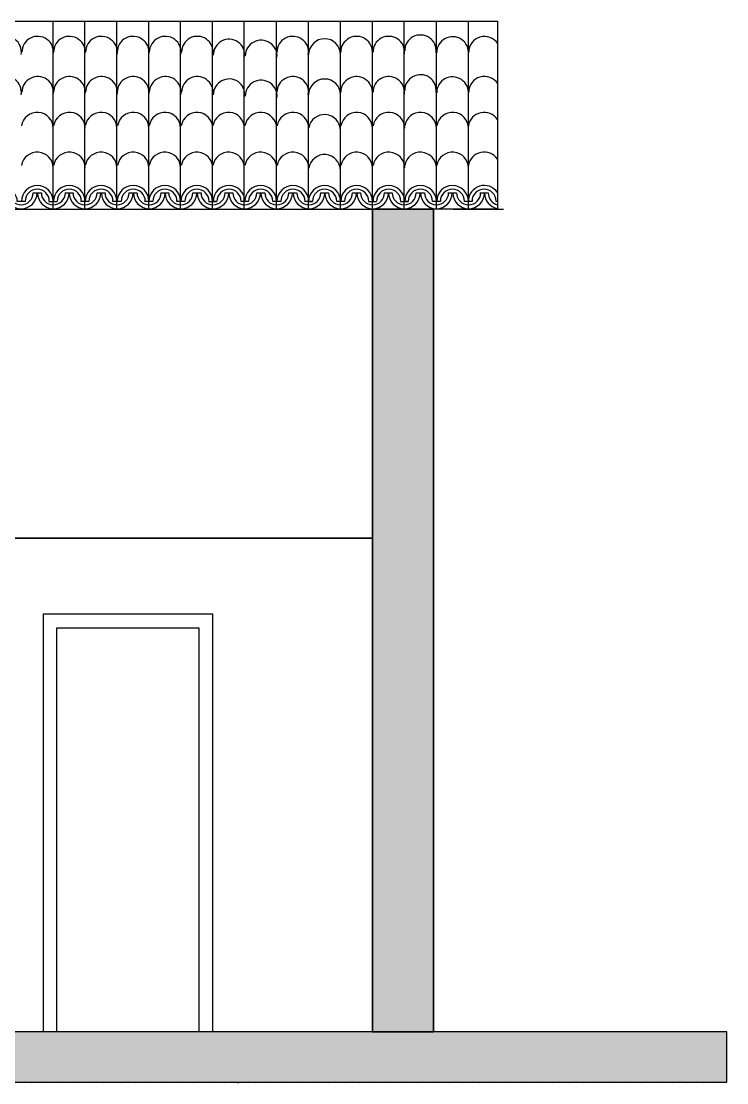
# Model space of a CAD drawing. Header units: millimetres. Extents: x -78607 to -64103, y -7158 to -1751.
# Drawn here: x -67642 to -64103, y -7158 to -1835 of the extents above; entities that cross this region are included whole.
import ezdxf

# ---------------------------------------------------------------- set-up
doc = ezdxf.new("R2010")
doc.units = ezdxf.units.MM
for name, color, linetype, lineweight in [('A-ALV-___-___-EXI', 250, 'Continuous', 35), ('A-BAS-___-___-EXI', 250, 'Continuous', 25), ('A-COB-___-___-EXI', 250, 'Continuous', 25), ('A-POR-___-___-EXI', 250, 'Continuous', 25)]:
    doc.layers.add(name, color=color, linetype=linetype, lineweight=lineweight)

msp = doc.modelspace()

# ---------------------------------------------------------------- hatches: boundary and pattern name
at = {"layer": 'A-ALV-___-___-EXI'}
h = msp.add_hatch(color=11, dxfattribs=at)
h.paths.add_polyline_path([(-76927.9, -6902.5), (-76771.4, -6902.5), (-76771.4, -2776.6), (-76927.9, -2776.6)])
h.paths.add_polyline_path([(-65574.4, -6902.5), (-65574.4, -2776.6), (-65880.7, -2776.6), (-65880.7, -6902.5)])
h.paths.add_polyline_path([(-73007.3, -4639.2), (-73007.3, -2776.6), (-73316.9, -2776.6), (-73316.9, -4639.2)])
h.paths.add_polyline_path([(-70684.5, -4639.2), (-70684.5, -2776.6), (-70975.1, -2776.6), (-70975.1, -4639.2)])
at = {"layer": 'A-BAS-___-___-EXI', "true_color": 0xcb9898}
msp.add_hatch(color=253, dxfattribs=at).paths.add_polyline_path([(-65880.7, -7154.9), (-64102.5, -7154.9), (-64102.5, -6902.5), (-78606.7, -6902.5), (-78606.7, -7154.9), (-76771.4, -7154.9)])

# ---------------------------------------------------------------- linework, layer by layer
at = {"layer": 'A-ALV-___-___-EXI'}
msp.add_line((-70683.7, -4427.3), (-65880.7, -4427.3), dxfattribs=at)
msp.add_lwpolyline([(-65574.4, -2776.6), (-65880.7, -2776.6), (-65880.7, -6902.5), (-65574.4, -6902.5)], close=True, dxfattribs=at)
at = {"layer": 'A-BAS-___-___-EXI'}
for p, q in [((-65880.7, -6902.5), (-76771.4, -6902.5)), ((-67593.6, -7158.4), (-67590.1, -7154.9)), ((-67518.5, -7158.4), (-67521.9, -7154.9)), ((-67454.5, -7158.4), (-67451.1, -7154.9)), ((-67368.4, -7158.4), (-67365, -7154.9)), ((-67293.6, -7158.4), (-67297.1, -7154.9)), ((-67229.3, -7158.4), (-67225.9, -7154.9)), ((-67143.2, -7158.4), (-67139.8, -7154.9)), ((-67068.5, -7158.4), (-67071.9, -7154.9)), ((-67004.2, -7158.4), (-67000.7, -7154.9)), ((-66919.7, -7158.4), (-66916.3, -7154.9)), ((-66844.7, -7158.4), (-66848.1, -7154.9)), ((-66780.7, -7158.4), (-66777.2, -7154.9)), ((-66694.6, -7158.4), (-66691.1, -7154.9)), ((-66619.8, -7158.4), (-66623.2, -7154.9)), ((-66554.8, -7158.4), (-66551.3, -7154.9)), ((-66469.4, -7158.4), (-66466, -7154.9)), ((-66393, -7158.4), (-66396.4, -7154.9)), ((-66328.7, -7158.4), (-66325.2, -7154.9)), ((-66243.3, -7158.4), (-66239.7, -7154.9)), ((-66167.8, -7158.4), (-66171.2, -7154.9)), ((-66103.5, -7158.4), (-66100.1, -7154.9)), ((-66019.1, -7158.4), (-66015.6, -7154.9)), ((-65944, -7158.4), (-65947.4, -7154.9)), ((-65880, -7158.4), (-65876.5, -7154.9)), ((-65793.9, -7158.4), (-65790.5, -7154.9)), ((-65719.1, -7158.4), (-65722.6, -7154.9)), ((-65654.8, -7158.4), (-65651.4, -7154.9)), ((-65568.7, -7158.4), (-65565.3, -7154.9)), ((-65494, -7158.4), (-65497.4, -7154.9)), ((-65429.7, -7158.4), (-65426.2, -7154.9)), ((-65345.2, -7158.4), (-65341.8, -7154.9)), ((-65270.2, -7158.4), (-65273.6, -7154.9)), ((-65206.1, -7158.4), (-65202.7, -7154.9)), ((-65120.1, -7158.4), (-65116.6, -7154.9)), ((-65045.3, -7158.4), (-65048.7, -7154.9)), ((-64981, -7158.4), (-64977.5, -7154.9)), ((-64894.9, -7158.4), (-64891.4, -7154.9)), ((-64820.1, -7158.4), (-64823.6, -7154.9)), ((-64755.8, -7158.4), (-64752.4, -7154.9)), ((-64671.4, -7158.4), (-64667.9, -7154.9)), ((-64595, -7158.4), (-64598.4, -7154.9)), ((-64531.3, -7158.4), (-64527.9, -7154.9)), ((-64446.2, -7158.4), (-64442.8, -7154.9)), ((-64371.4, -7158.4), (-64374.9, -7154.9)), ((-64307.1, -7158.4), (-64303.7, -7154.9)), ((-64221, -7158.4), (-64217.6, -7154.9)), ((-64146.3, -7158.4), (-64149.7, -7154.9))]:
    msp.add_line(p, q, dxfattribs=at)
msp.add_lwpolyline([(-76927.9, -6902.5), (-78606.7, -6902.5), (-78606.7, -7154.9), (-64102.5, -7154.9), (-64102.5, -6902.5), (-65574.4, -6902.5)], dxfattribs=at)
at = {"layer": 'A-COB-___-___-EXI'}
for p, q in [((-67481.7, -2776.6), (-67481.7, -1834.6)), ((-67322.7, -2776.6), (-67322.7, -1834.6)), ((-67162.1, -2776.6), (-67162.1, -1834.6)), ((-67001.5, -2776.6), (-67001.5, -1834.6)), ((-66842.6, -2776.6), (-66842.6, -1834.6)), ((-66682, -2776.6), (-66682, -1834.6)), ((-66523.1, -2776.6), (-66523.1, -1834.6)), ((-66360.8, -2776.6), (-66360.8, -1834.6)), ((-66200.2, -2776.6), (-66200.2, -1834.6)), ((-66041.3, -2776.6), (-66041.3, -1834.6)), ((-65721.7, -2776.6), (-65721.7, -1834.6)), ((-65559.5, -2776.6), (-65559.5, -1834.6)), ((-65398.9, -2776.6), (-65398.9, -1834.6)), ((-65740, -2738.5), (-65721.7, -2738.5)), ((-65475.1, -2776.6), (-65223.4, -2776.6))]:
    msp.add_line(p, q, dxfattribs=at)
for points in [[(-77256.5, -1834.6), (-65253.2, -1834.6), (-65253.2, -2776.6), (-65574.4, -2776.6)], [(-70684.5, -2776.6), (-65880.7, -2776.6), (-65880.7, -1834.6)], [(-67541.3, -2697.2), (-67562.8, -2697.2), (-67582.7, -2697.2)], [(-67382.3, -2697.2), (-67402.2, -2697.2), (-67423.7, -2697.2)], [(-67221.7, -2697.2), (-67243.3, -2697.2), (-67261.5, -2697.2)], [(-67062.8, -2697.2), (-67081, -2697.2), (-67102.5, -2697.2)], [(-66902.2, -2697.2), (-66922.1, -2697.2), (-66941.9, -2697.2)], [(-66740, -2697.2), (-66761.5, -2697.2), (-66781.3, -2697.2)], [(-66581, -2697.2), (-66600.9, -2697.2), (-66622.4, -2697.2)], [(-66420.4, -2697.2), (-66441.9, -2697.2), (-66460.2, -2697.2)], [(-66261.5, -2697.2), (-66281.3, -2697.2), (-66301.3, -2697.2)], [(-66100.9, -2697.2), (-66122.4, -2697.2), (-66140.6, -2697.2)], [(-65940.3, -2697.2), (-65960.2, -2697.2), (-65980, -2697.2)], [(-65781.3, -2697.2), (-65799.6, -2697.2), (-65821.1, -2697.2)], [(-65619.1, -2697.2), (-65640.6, -2697.2), (-65660.5, -2697.2)], [(-65460.2, -2697.2), (-65480, -2697.2), (-65501.5, -2697.2)], [(-65299.6, -2697.2), (-65321.1, -2697.2), (-65339.3, -2697.2)], [(-67503.2, -2738.5), (-67481.7, -2738.5), (-67463.5, -2738.5)], [(-65900.6, -2738.5), (-65880.7, -2738.5), (-65860.8, -2738.5)]]:
    msp.add_lwpolyline(points, dxfattribs=at)
msp.add_lwpolyline([(-66662.1, -2738.5), (-66682, -2738.5)], close=True, dxfattribs=at)
for points, knots in [([(-67642.3, -2001.8), (-67637.3, -1972), (-67650.6, -1942.2), (-67673.7, -1925.6), (-67673.7, -1925.6), (-67698.6, -1907.4), (-67730, -1905.8), (-67756.5, -1919), (-67756.5, -1919), (-67783, -1932.3), (-67799.6, -1960.4), (-67799.6, -1990.2)], [0, 0, 0, 0, 0.083333, 0.083333, 0.083333, 0.083334, 0.166667, 0.166667, 0.166667, 0.166668, 1, 1, 1, 1]), ([(-67481.7, -2001.8), (-67476.7, -1972), (-67488.3, -1942.2), (-67513.1, -1925.6), (-67513.1, -1925.6), (-67538, -1907.4), (-67569.4, -1905.8), (-67595.9, -1919), (-67595.9, -1919), (-67622.4, -1932.3), (-67639, -1960.4), (-67639, -1990.2)], [0, 0, 0, 0, 0.083333, 0.083333, 0.083333, 0.083334, 0.166667, 0.166667, 0.166667, 0.166668, 1, 1, 1, 1]), ([(-67322.7, -2001.8), (-67317.8, -1972), (-67329.4, -1942.2), (-67354.2, -1925.6), (-67354.2, -1925.6), (-67379, -1907.4), (-67410.5, -1905.8), (-67437, -1919), (-67437, -1919), (-67463.5, -1932.3), (-67480, -1960.4), (-67480, -1990.2)], [0, 0, 0, 0, 0.083333, 0.083333, 0.083333, 0.083334, 0.166667, 0.166667, 0.166667, 0.166668, 1, 1, 1, 1]), ([(-67160.5, -2001.8), (-67157.2, -1972), (-67168.8, -1942.2), (-67193.6, -1925.6), (-67193.6, -1925.6), (-67216.8, -1907.4), (-67249.9, -1905.8), (-67276.4, -1919), (-67276.4, -1919), (-67302.9, -1932.3), (-67319.4, -1960.4), (-67319.4, -1990.2)], [0, 0, 0, 0, 0.083333, 0.083333, 0.083333, 0.083334, 0.166667, 0.166667, 0.166667, 0.166668, 1, 1, 1, 1]), ([(-67001.5, -2001.8), (-66998.2, -1972), (-67009.8, -1942.2), (-67034.7, -1925.6), (-67034.7, -1925.6), (-67057.8, -1907.4), (-67091, -1905.8), (-67117.4, -1919), (-67117.4, -1919), (-67143.9, -1932.3), (-67160.5, -1960.4), (-67160.5, -1990.2)], [0, 0, 0, 0, 0.083333, 0.083333, 0.083333, 0.083334, 0.166667, 0.166667, 0.166667, 0.166668, 1, 1, 1, 1]), ([(-66841, -2001.8), (-66836, -1972), (-66849.2, -1942.2), (-66872.4, -1925.6), (-66872.4, -1925.6), (-66897.2, -1907.4), (-66928.7, -1905.8), (-66955.2, -1919), (-66955.2, -1919), (-66981.7, -1932.3), (-66999.9, -1960.4), (-66999.9, -1990.2)], [0, 0, 0, 0, 0.083333, 0.083333, 0.083333, 0.083334, 0.166667, 0.166667, 0.166667, 0.166668, 1, 1, 1, 1]), ([(-66680.4, -1998.5), (-66677, -1968.7), (-66690.3, -1940.5), (-66713.5, -1924), (-66713.5, -1924), (-66738.3, -1907.4), (-66769.8, -1905.8), (-66796.2, -1919), (-66796.2, -1919), (-66821.1, -1933.9), (-66837.6, -1960.4), (-66837.6, -1990.2)], [0, 0, 0, 0, 0.083333, 0.083333, 0.083333, 0.083334, 0.166667, 0.166667, 0.166667, 0.166668, 1, 1, 1, 1]), ([(-66201.9, -2001.8), (-66196.9, -1972), (-66208.5, -1942.2), (-66233.3, -1925.6), (-66233.3, -1925.6), (-66256.5, -1907.4), (-66289.6, -1905.8), (-66316.1, -1919), (-66316.1, -1919), (-66342.6, -1932.3), (-66359.2, -1960.4), (-66359.2, -1990.2)], [0, 0, 0, 0, 0.083333, 0.083333, 0.083333, 0.083334, 0.166667, 0.166667, 0.166667, 0.166668, 1, 1, 1, 1]), ([(-65880.7, -1998.5), (-65877.4, -1968.7), (-65890.6, -1940.5), (-65915.5, -1924), (-65915.5, -1924), (-65938.6, -1907.4), (-65970.1, -1905.8), (-65996.6, -1919), (-65996.6, -1919), (-66023.1, -1933.9), (-66039.6, -1960.4), (-66039.6, -1990.2)], [0, 0, 0, 0, 0.083333, 0.083333, 0.083333, 0.083334, 0.166667, 0.166667, 0.166667, 0.166668, 1, 1, 1, 1]), ([(-65720.1, -1998.5), (-65716.8, -1968.7), (-65730, -1940.5), (-65753.2, -1924), (-65753.2, -1924), (-65778, -1907.4), (-65809.5, -1905.8), (-65836, -1919), (-65836, -1919), (-65862.5, -1933.9), (-65877.4, -1960.4), (-65877.4, -1990.2)], [0, 0, 0, 0, 0.083333, 0.083333, 0.083333, 0.083334, 0.166667, 0.166667, 0.166667, 0.166668, 1, 1, 1, 1]), ([(-65561.1, -1991.9), (-65557.8, -1962.1), (-65571.1, -1933.9), (-65594.3, -1917.4), (-65594.3, -1917.4), (-65619.1, -1900.8), (-65650.6, -1899.1), (-65677, -1912.4), (-65677, -1912.4), (-65703.5, -1927.3), (-65718.4, -1953.8), (-65718.4, -1983.6)], [0, 0, 0, 0, 0.083333, 0.083333, 0.083333, 0.083334, 0.166667, 0.166667, 0.166667, 0.166668, 1, 1, 1, 1]), ([(-65398.9, -2000.1), (-65395.6, -1972), (-65408.8, -1942.2), (-65433.7, -1925.6), (-65433.7, -1925.6), (-65458.5, -1909.1), (-65490, -1907.4), (-65516.4, -1922.3), (-65516.4, -1922.3), (-65541.3, -1935.6), (-65557.8, -1962.1), (-65557.8, -1991.9)], [0, 0, 0, 0, 0.083333, 0.083333, 0.083333, 0.083334, 0.166667, 0.166667, 0.166667, 0.166668, 1, 1, 1, 1]), ([(-65251.5, -1945.5), (-65271.4, -1917.4), (-65306.2, -1904.1), (-65341, -1914), (-65341, -1914), (-65374.1, -1924), (-65397.2, -1955.4), (-65397.2, -1990.2)], [0, 0, 0, 0, 0.125, 0.125, 0.125, 0.125001, 1, 1, 1, 1]), ([(-66521.4, -2013.4), (-66518.1, -1983.6), (-66531.3, -1955.4), (-66554.5, -1938.9), (-66554.5, -1938.9), (-66579.4, -1922.3), (-66610.8, -1920.7), (-66637.3, -1933.9), (-66637.3, -1933.9), (-66662.1, -1948.8), (-66678.7, -1975.3), (-66678.7, -2005.1)], [0, 0, 0, 0, 0.083333, 0.083333, 0.083333, 0.083334, 0.166667, 0.166667, 0.166667, 0.166668, 1, 1, 1, 1]), ([(-66359.2, -2016.7), (-66355.9, -1988.5), (-66369.1, -1958.7), (-66393.9, -1943.8), (-66393.9, -1943.8), (-66418.8, -1927.3), (-66450.2, -1924), (-66475.1, -1938.9), (-66475.1, -1938.9), (-66501.5, -1952.1), (-66518.1, -1978.6), (-66518.1, -2008.4)], [0, 0, 0, 0, 0.083333, 0.083333, 0.083333, 0.083334, 0.166667, 0.166667, 0.166667, 0.166668, 1, 1, 1, 1]), ([(-66041.3, -2001.8), (-66041.3, -1958.7), (-66076.1, -1922.3), (-66120.8, -1922.3), (-66120.8, -1922.3), (-66163.8, -1922.3), (-66200.2, -1958.7), (-66200.2, -2001.8)], [0, 0, 0, 0, 0.125, 0.125, 0.125, 0.125001, 1, 1, 1, 1]), ([(-67642.3, -2203.8), (-67637.3, -2174), (-67650.6, -2144.2), (-67673.7, -2126), (-67673.7, -2126), (-67698.6, -2109.4), (-67730, -2106.1), (-67756.5, -2121), (-67756.5, -2121), (-67783, -2134.2), (-67799.6, -2160.7), (-67799.6, -2190.5)], [0, 0, 0, 0, 0.083333, 0.083333, 0.083333, 0.083334, 0.166667, 0.166667, 0.166667, 0.166668, 1, 1, 1, 1]), ([(-67481.7, -2203.8), (-67476.7, -2174), (-67488.3, -2144.2), (-67513.1, -2126), (-67513.1, -2126), (-67538, -2109.4), (-67569.4, -2106.1), (-67595.9, -2121), (-67595.9, -2121), (-67622.4, -2134.2), (-67639, -2160.7), (-67639, -2190.5)], [0, 0, 0, 0, 0.083333, 0.083333, 0.083333, 0.083334, 0.166667, 0.166667, 0.166667, 0.166668, 1, 1, 1, 1]), ([(-67322.7, -2203.8), (-67317.8, -2174), (-67329.4, -2144.2), (-67354.2, -2126), (-67354.2, -2126), (-67379, -2109.4), (-67410.5, -2106.1), (-67437, -2121), (-67437, -2121), (-67463.5, -2134.2), (-67480, -2160.7), (-67480, -2190.5)], [0, 0, 0, 0, 0.083333, 0.083333, 0.083333, 0.083334, 0.166667, 0.166667, 0.166667, 0.166668, 1, 1, 1, 1]), ([(-67160.5, -2203.8), (-67157.2, -2174), (-67168.8, -2144.2), (-67193.6, -2126), (-67193.6, -2126), (-67216.8, -2109.4), (-67249.9, -2106.1), (-67276.4, -2121), (-67276.4, -2121), (-67302.9, -2134.2), (-67319.4, -2160.7), (-67319.4, -2190.5)], [0, 0, 0, 0, 0.083333, 0.083333, 0.083333, 0.083334, 0.166667, 0.166667, 0.166667, 0.166668, 1, 1, 1, 1]), ([(-67001.5, -2203.8), (-66998.2, -2174), (-67009.8, -2144.2), (-67034.7, -2126), (-67034.7, -2126), (-67057.8, -2109.4), (-67091, -2106.1), (-67117.4, -2121), (-67117.4, -2121), (-67143.9, -2134.2), (-67160.5, -2160.7), (-67160.5, -2190.5)], [0, 0, 0, 0, 0.083333, 0.083333, 0.083333, 0.083334, 0.166667, 0.166667, 0.166667, 0.166668, 1, 1, 1, 1]), ([(-66841, -2203.8), (-66836, -2174), (-66849.2, -2144.2), (-66872.4, -2126), (-66872.4, -2126), (-66897.2, -2109.4), (-66928.7, -2106.1), (-66955.2, -2121), (-66955.2, -2121), (-66981.7, -2134.2), (-66999.9, -2160.7), (-66999.9, -2190.5)], [0, 0, 0, 0, 0.083333, 0.083333, 0.083333, 0.083334, 0.166667, 0.166667, 0.166667, 0.166668, 1, 1, 1, 1]), ([(-66680.4, -2200.5), (-66677, -2170.7), (-66690.3, -2142.5), (-66713.5, -2126), (-66713.5, -2126), (-66738.3, -2109.4), (-66769.8, -2107.7), (-66796.2, -2121), (-66796.2, -2121), (-66821.1, -2134.2), (-66837.6, -2162.4), (-66837.6, -2190.5)], [0, 0, 0, 0, 0.083333, 0.083333, 0.083333, 0.083334, 0.166667, 0.166667, 0.166667, 0.166668, 1, 1, 1, 1]), ([(-66521.4, -2212.1), (-66518.1, -2183.9), (-66531.3, -2154.1), (-66554.5, -2137.6), (-66554.5, -2137.6), (-66579.4, -2121), (-66610.8, -2119.3), (-66637.3, -2134.2), (-66637.3, -2134.2), (-66662.1, -2147.5), (-66678.7, -2174), (-66678.7, -2203.8)], [0, 0, 0, 0, 0.083333, 0.083333, 0.083333, 0.083334, 0.166667, 0.166667, 0.166667, 0.166668, 1, 1, 1, 1]), ([(-66359.2, -2218.7), (-66355.9, -2188.9), (-66369.1, -2160.7), (-66393.9, -2144.2), (-66393.9, -2144.2), (-66418.8, -2127.6), (-66450.2, -2126), (-66475.1, -2139.2), (-66475.1, -2139.2), (-66501.5, -2154.1), (-66518.1, -2180.6), (-66518.1, -2210.4)], [0, 0, 0, 0, 0.083333, 0.083333, 0.083333, 0.083334, 0.166667, 0.166667, 0.166667, 0.166668, 1, 1, 1, 1]), ([(-66201.9, -2203.8), (-66196.9, -2174), (-66208.5, -2144.2), (-66233.3, -2126), (-66233.3, -2126), (-66256.5, -2109.4), (-66289.6, -2106.1), (-66316.1, -2121), (-66316.1, -2121), (-66342.6, -2134.2), (-66359.2, -2160.7), (-66359.2, -2190.5)], [0, 0, 0, 0, 0.083333, 0.083333, 0.083333, 0.083334, 0.166667, 0.166667, 0.166667, 0.166668, 1, 1, 1, 1]), ([(-66041.3, -2203.8), (-66041.3, -2159.1), (-66076.1, -2124.3), (-66120.8, -2124.3), (-66120.8, -2124.3), (-66163.8, -2124.3), (-66200.2, -2159.1), (-66200.2, -2203.8)], [0, 0, 0, 0, 0.125, 0.125, 0.125, 0.125001, 1, 1, 1, 1]), ([(-65880.7, -2200.5), (-65877.4, -2170.7), (-65890.6, -2142.5), (-65915.5, -2126), (-65915.5, -2126), (-65938.6, -2109.4), (-65970.1, -2107.7), (-65996.6, -2121), (-65996.6, -2121), (-66023.1, -2134.2), (-66039.6, -2162.4), (-66039.6, -2190.5)], [0, 0, 0, 0, 0.083333, 0.083333, 0.083333, 0.083334, 0.166667, 0.166667, 0.166667, 0.166668, 1, 1, 1, 1]), ([(-65720.1, -2200.5), (-65716.8, -2170.7), (-65730, -2142.5), (-65753.2, -2126), (-65753.2, -2126), (-65778, -2109.4), (-65809.5, -2107.7), (-65836, -2121), (-65836, -2121), (-65862.5, -2134.2), (-65877.4, -2162.4), (-65877.4, -2190.5)], [0, 0, 0, 0, 0.083333, 0.083333, 0.083333, 0.083334, 0.166667, 0.166667, 0.166667, 0.166668, 1, 1, 1, 1]), ([(-65561.1, -2190.5), (-65557.8, -2162.4), (-65571.1, -2132.6), (-65594.3, -2116), (-65594.3, -2116), (-65619.1, -2099.5), (-65650.6, -2097.8), (-65677, -2112.7), (-65677, -2112.7), (-65703.5, -2126), (-65718.4, -2152.5), (-65718.4, -2182.3)], [0, 0, 0, 0, 0.083333, 0.083333, 0.083333, 0.083334, 0.166667, 0.166667, 0.166667, 0.166668, 1, 1, 1, 1]), ([(-65398.9, -2202.1), (-65395.6, -2172.3), (-65408.8, -2144.2), (-65433.7, -2127.6), (-65433.7, -2127.6), (-65458.5, -2111.1), (-65490, -2109.4), (-65516.4, -2122.7), (-65516.4, -2122.7), (-65541.3, -2135.9), (-65557.8, -2164), (-65557.8, -2193.8)], [0, 0, 0, 0, 0.083333, 0.083333, 0.083333, 0.083334, 0.166667, 0.166667, 0.166667, 0.166668, 1, 1, 1, 1]), ([(-65251.5, -2147.5), (-65271.4, -2117.7), (-65306.2, -2104.4), (-65341, -2114.4), (-65341, -2114.4), (-65374.1, -2124.3), (-65397.2, -2155.8), (-65397.2, -2190.5)], [0, 0, 0, 0, 0.125, 0.125, 0.125, 0.125001, 1, 1, 1, 1]), ([(-67481.7, -2371), (-67481.7, -2329.6), (-67514.8, -2294.8), (-67556.2, -2291.5), (-67556.2, -2291.5), (-67597.6, -2288.2), (-67634, -2318), (-67640.6, -2359.4)], [0, 0, 0, 0, 0.125, 0.125, 0.125, 0.125001, 1, 1, 1, 1]), ([(-67321.1, -2371), (-67321.1, -2329.6), (-67352.5, -2294.8), (-67393.9, -2291.5), (-67393.9, -2291.5), (-67435.3, -2288.2), (-67473.4, -2318), (-67480, -2359.4)], [0, 0, 0, 0, 0.125, 0.125, 0.125, 0.125001, 1, 1, 1, 1]), ([(-67162.1, -2371), (-67162.1, -2329.6), (-67193.6, -2294.8), (-67235, -2291.5), (-67235, -2291.5), (-67276.4, -2288.2), (-67314.5, -2318), (-67321.1, -2359.4)], [0, 0, 0, 0, 0.125, 0.125, 0.125, 0.125001, 1, 1, 1, 1]), ([(-67001.5, -2371), (-67001.5, -2329.6), (-67033, -2294.8), (-67074.4, -2291.5), (-67074.4, -2291.5), (-67115.8, -2288.2), (-67152.2, -2318), (-67158.8, -2359.4)], [0, 0, 0, 0, 0.125, 0.125, 0.125, 0.125001, 1, 1, 1, 1]), ([(-66842.6, -2371), (-66842.6, -2329.6), (-66874.1, -2294.8), (-66915.5, -2291.5), (-66915.5, -2291.5), (-66956.8, -2288.2), (-66993.3, -2318), (-66999.9, -2359.4)], [0, 0, 0, 0, 0.125, 0.125, 0.125, 0.125001, 1, 1, 1, 1]), ([(-66682, -2371), (-66682, -2329.6), (-66713.5, -2294.8), (-66754.9, -2291.5), (-66754.9, -2291.5), (-66796.2, -2288.2), (-66832.7, -2318), (-66839.3, -2359.4)], [0, 0, 0, 0, 0.125, 0.125, 0.125, 0.125001, 1, 1, 1, 1]), ([(-66523.1, -2371), (-66523.1, -2329.6), (-66554.5, -2294.8), (-66595.9, -2291.5), (-66595.9, -2291.5), (-66637.3, -2288.2), (-66673.7, -2318), (-66680.4, -2359.4)], [0, 0, 0, 0, 0.125, 0.125, 0.125, 0.125001, 1, 1, 1, 1]), ([(-66360.8, -2371), (-66360.8, -2329.6), (-66393.9, -2294.8), (-66435.3, -2291.5), (-66435.3, -2291.5), (-66476.7, -2288.2), (-66513.1, -2318), (-66519.8, -2359.4)], [0, 0, 0, 0, 0.125, 0.125, 0.125, 0.125001, 1, 1, 1, 1]), ([(-66200.2, -2371), (-66200.2, -2329.6), (-66231.7, -2294.8), (-66273.1, -2291.5), (-66273.1, -2291.5), (-66314.5, -2288.2), (-66352.5, -2318), (-66357.5, -2359.4)], [0, 0, 0, 0, 0.125, 0.125, 0.125, 0.125001, 1, 1, 1, 1]), ([(-65880.7, -2371), (-65880.7, -2329.6), (-65912.1, -2294.8), (-65953.5, -2291.5), (-65953.5, -2291.5), (-65994.9, -2288.2), (-66031.3, -2318), (-66038, -2359.4)], [0, 0, 0, 0, 0.125, 0.125, 0.125, 0.125001, 1, 1, 1, 1]), ([(-65718.4, -2371), (-65718.4, -2329.6), (-65751.5, -2294.8), (-65792.9, -2291.5), (-65792.9, -2291.5), (-65834.3, -2288.2), (-65870.8, -2318), (-65877.4, -2359.4)], [0, 0, 0, 0, 0.125, 0.125, 0.125, 0.125001, 1, 1, 1, 1]), ([(-65559.5, -2371), (-65559.5, -2329.6), (-65592.6, -2294.8), (-65634, -2291.5), (-65634, -2291.5), (-65675.4, -2288.2), (-65711.8, -2318), (-65718.4, -2359.4)], [0, 0, 0, 0, 0.125, 0.125, 0.125, 0.125001, 1, 1, 1, 1]), ([(-65398.9, -2371), (-65398.9, -2329.6), (-65430.4, -2294.8), (-65471.7, -2291.5), (-65471.7, -2291.5), (-65513.1, -2288.2), (-65551.2, -2318), (-65557.8, -2359.4)], [0, 0, 0, 0, 0.125, 0.125, 0.125, 0.125001, 1, 1, 1, 1]), ([(-65253.2, -2327.9), (-65271.4, -2299.8), (-65304.5, -2286.6), (-65336, -2293.2), (-65336, -2293.2), (-65369.1, -2299.8), (-65393.9, -2326.3), (-65398.9, -2359.4)], [0, 0, 0, 0, 0.125, 0.125, 0.125, 0.125001, 1, 1, 1, 1]), ([(-66041.3, -2382.6), (-66041.3, -2339.5), (-66072.7, -2306.4), (-66114.1, -2303.1), (-66114.1, -2303.1), (-66155.5, -2299.8), (-66193.6, -2327.9), (-66198.6, -2369.3)], [0, 0, 0, 0, 0.125, 0.125, 0.125, 0.125001, 1, 1, 1, 1]), ([(-67481.7, -2569.7), (-67481.7, -2528.3), (-67514.8, -2495.2), (-67556.2, -2491.9), (-67556.2, -2491.9), (-67597.6, -2488.5), (-67634, -2516.7), (-67640.6, -2558.1)], [0, 0, 0, 0, 0.125, 0.125, 0.125, 0.125001, 1, 1, 1, 1]), ([(-67321.1, -2569.7), (-67321.1, -2528.3), (-67352.5, -2495.2), (-67393.9, -2491.9), (-67393.9, -2491.9), (-67435.3, -2488.5), (-67473.4, -2516.7), (-67480, -2558.1)], [0, 0, 0, 0, 0.125, 0.125, 0.125, 0.125001, 1, 1, 1, 1]), ([(-67162.1, -2569.7), (-67162.1, -2528.3), (-67193.6, -2495.2), (-67235, -2491.9), (-67235, -2491.9), (-67276.4, -2488.5), (-67314.5, -2516.7), (-67321.1, -2558.1)], [0, 0, 0, 0, 0.125, 0.125, 0.125, 0.125001, 1, 1, 1, 1]), ([(-67001.5, -2569.7), (-67001.5, -2528.3), (-67033, -2495.2), (-67074.4, -2491.9), (-67074.4, -2491.9), (-67115.8, -2488.5), (-67152.2, -2516.7), (-67158.8, -2558.1)], [0, 0, 0, 0, 0.125, 0.125, 0.125, 0.125001, 1, 1, 1, 1]), ([(-66842.6, -2569.7), (-66842.6, -2528.3), (-66874.1, -2495.2), (-66915.5, -2491.9), (-66915.5, -2491.9), (-66956.8, -2488.5), (-66993.3, -2516.7), (-66999.9, -2558.1)], [0, 0, 0, 0, 0.125, 0.125, 0.125, 0.125001, 1, 1, 1, 1]), ([(-66682, -2569.7), (-66682, -2528.3), (-66713.5, -2495.2), (-66754.9, -2491.9), (-66754.9, -2491.9), (-66796.2, -2488.5), (-66832.7, -2516.7), (-66839.3, -2558.1)], [0, 0, 0, 0, 0.125, 0.125, 0.125, 0.125001, 1, 1, 1, 1]), ([(-66523.1, -2569.7), (-66523.1, -2528.3), (-66554.5, -2495.2), (-66595.9, -2491.9), (-66595.9, -2491.9), (-66637.3, -2488.5), (-66673.7, -2516.7), (-66680.4, -2558.1)], [0, 0, 0, 0, 0.125, 0.125, 0.125, 0.125001, 1, 1, 1, 1]), ([(-66360.8, -2569.7), (-66360.8, -2528.3), (-66393.9, -2495.2), (-66435.3, -2491.9), (-66435.3, -2491.9), (-66476.7, -2488.5), (-66513.1, -2516.7), (-66519.8, -2558.1)], [0, 0, 0, 0, 0.125, 0.125, 0.125, 0.125001, 1, 1, 1, 1]), ([(-66200.2, -2569.7), (-66200.2, -2528.3), (-66231.7, -2495.2), (-66273.1, -2491.9), (-66273.1, -2491.9), (-66314.5, -2488.5), (-66352.5, -2516.7), (-66357.5, -2558.1)], [0, 0, 0, 0, 0.125, 0.125, 0.125, 0.125001, 1, 1, 1, 1]), ([(-66041.3, -2582.9), (-66041.3, -2541.5), (-66072.7, -2506.8), (-66114.1, -2503.4), (-66114.1, -2503.4), (-66155.5, -2500.1), (-66193.6, -2529.9), (-66198.6, -2571.3)], [0, 0, 0, 0, 0.125, 0.125, 0.125, 0.125001, 1, 1, 1, 1]), ([(-65880.7, -2569.7), (-65880.7, -2528.3), (-65912.1, -2495.2), (-65953.5, -2491.9), (-65953.5, -2491.9), (-65994.9, -2488.5), (-66031.3, -2516.7), (-66038, -2558.1)], [0, 0, 0, 0, 0.125, 0.125, 0.125, 0.125001, 1, 1, 1, 1]), ([(-65718.4, -2569.7), (-65718.4, -2528.3), (-65751.5, -2495.2), (-65792.9, -2491.9), (-65792.9, -2491.9), (-65834.3, -2488.5), (-65870.8, -2516.7), (-65877.4, -2558.1)], [0, 0, 0, 0, 0.125, 0.125, 0.125, 0.125001, 1, 1, 1, 1]), ([(-65559.5, -2569.7), (-65559.5, -2528.3), (-65592.6, -2495.2), (-65634, -2491.9), (-65634, -2491.9), (-65675.4, -2488.5), (-65711.8, -2516.7), (-65718.4, -2558.1)], [0, 0, 0, 0, 0.125, 0.125, 0.125, 0.125001, 1, 1, 1, 1]), ([(-65398.9, -2569.7), (-65398.9, -2528.3), (-65430.4, -2495.2), (-65471.7, -2491.9), (-65471.7, -2491.9), (-65513.1, -2488.5), (-65551.2, -2516.7), (-65557.8, -2558.1)], [0, 0, 0, 0, 0.125, 0.125, 0.125, 0.125001, 1, 1, 1, 1]), ([(-65253.2, -2526.6), (-65271.4, -2498.5), (-65304.5, -2485.2), (-65336, -2493.5), (-65336, -2493.5), (-65369.1, -2500.1), (-65393.9, -2525), (-65398.9, -2558.1)], [0, 0, 0, 0, 0.125, 0.125, 0.125, 0.125001, 1, 1, 1, 1]), ([(-67481.7, -2738.5), (-67481.7, -2693.8), (-67518.1, -2659.1), (-67561.1, -2659.1), (-67561.1, -2659.1), (-67605.9, -2659.1), (-67640.6, -2693.8), (-67640.6, -2738.5)], [0, 0, 0, 0, 0.125, 0.125, 0.125, 0.125001, 1, 1, 1, 1]), ([(-67162.1, -2738.5), (-67162.1, -2693.8), (-67198.6, -2659.1), (-67241.6, -2659.1), (-67241.6, -2659.1), (-67286.3, -2659.1), (-67321.1, -2693.8), (-67321.1, -2738.5), (-67321.1, -2693.8), (-67357.5, -2659.1), (-67400.6, -2659.1), (-67400.6, -2659.1), (-67445.3, -2659.1), (-67480, -2693.8), (-67480, -2738.5)], [0, 0, 0, 0, 0.125, 0.125, 0.125, 0.125001, 1, 1, 1, 1.125, 1.125, 1.125, 1.125001, 2, 2, 2, 2]), ([(-66842.6, -2738.5), (-66842.6, -2693.8), (-66877.4, -2659.1), (-66922.1, -2659.1), (-66922.1, -2659.1), (-66965.1, -2659.1), (-67001.5, -2693.8), (-67001.5, -2738.5), (-67001.5, -2693.8), (-67036.3, -2659.1), (-67081, -2659.1), (-67081, -2659.1), (-67124.1, -2659.1), (-67160.5, -2693.8), (-67160.5, -2738.5)], [0, 0, 0, 0, 0.125, 0.125, 0.125, 0.125001, 1, 1, 1, 1.125, 1.125, 1.125, 1.125001, 2, 2, 2, 2]), ([(-66701.9, -2738.5), (-66695.3, -2738.5), (-66688.6, -2738.5), (-66682, -2738.5), (-66682, -2693.8), (-66716.8, -2659.1), (-66761.5, -2659.1), (-66761.5, -2659.1), (-66804.5, -2659.1), (-66841, -2693.8), (-66841, -2738.5)], [0, 0, 0, 0, 1, 1, 1, 1.125, 1.125, 1.125, 1.125001, 2, 2, 2, 2]), ([(-66360.8, -2738.5), (-66360.8, -2693.8), (-66397.2, -2659.1), (-66440.3, -2659.1), (-66440.3, -2659.1), (-66485, -2659.1), (-66519.8, -2693.8), (-66519.8, -2738.5), (-66519.8, -2693.8), (-66556.2, -2659.1), (-66599.2, -2659.1), (-66599.2, -2659.1), (-66643.9, -2659.1), (-66678.7, -2693.8), (-66678.7, -2738.5)], [0, 0, 0, 0, 0.125, 0.125, 0.125, 0.125001, 1, 1, 1, 1.125, 1.125, 1.125, 1.125001, 2, 2, 2, 2]), ([(-66200.2, -2738.5), (-66200.2, -2693.8), (-66235, -2659.1), (-66279.7, -2659.1), (-66279.7, -2659.1), (-66322.7, -2659.1), (-66359.2, -2693.8), (-66359.2, -2738.5)], [0, 0, 0, 0, 0.125, 0.125, 0.125, 0.125001, 1, 1, 1, 1]), ([(-66041.3, -2738.5), (-66041.3, -2693.8), (-66076.1, -2659.1), (-66120.8, -2659.1), (-66120.8, -2659.1), (-66163.8, -2659.1), (-66200.2, -2693.8), (-66200.2, -2738.5), (-66207.4, -2738.5), (-66214.6, -2738.5), (-66221.7, -2738.5)], [0, 0, 0, 0, 0.125, 0.125, 0.125, 0.125001, 1, 1, 1, 2, 2, 2, 2]), ([(-65880.7, -2738.5), (-65880.7, -2693.8), (-65915.5, -2659.1), (-65960.2, -2659.1), (-65960.2, -2659.1), (-66003.2, -2659.1), (-66039.6, -2693.8), (-66039.6, -2738.5)], [0, 0, 0, 0, 0.125, 0.125, 0.125, 0.125001, 1, 1, 1, 1]), ([(-65559.5, -2738.5), (-65559.5, -2693.8), (-65595.9, -2659.1), (-65639, -2659.1), (-65639, -2659.1), (-65683.7, -2659.1), (-65718.4, -2693.8), (-65718.4, -2738.5), (-65718.4, -2693.8), (-65754.9, -2659.1), (-65797.9, -2659.1), (-65797.9, -2659.1), (-65842.6, -2659.1), (-65877.4, -2693.8), (-65877.4, -2738.5)], [0, 0, 0, 0, 0.125, 0.125, 0.125, 0.125001, 1, 1, 1, 1.125, 1.125, 1.125, 1.125001, 2, 2, 2, 2]), ([(-65253.2, -2693.8), (-65273.1, -2664), (-65309.5, -2650.8), (-65342.6, -2662.4), (-65342.6, -2662.4), (-65375.7, -2672.3), (-65398.9, -2702.1), (-65398.9, -2738.5), (-65398.9, -2693.8), (-65435.3, -2659.1), (-65478.4, -2659.1), (-65478.4, -2659.1), (-65523.1, -2659.1), (-65557.8, -2693.8), (-65557.8, -2738.5)], [0, 0, 0, 0, 0.125, 0.125, 0.125, 0.125001, 1, 1, 1, 1.125, 1.125, 1.125, 1.125001, 2, 2, 2, 2]), ([(-67880.7, -2695.5), (-67880.7, -2738.5), (-67845.9, -2775), (-67801.2, -2775), (-67801.2, -2775), (-67758.2, -2775), (-67721.7, -2738.5), (-67721.7, -2695.5), (-67721.7, -2738.5), (-67687, -2775), (-67642.3, -2775), (-67642.3, -2775), (-67599.2, -2775), (-67562.8, -2738.5), (-67562.8, -2695.5)], [0, 0, 0, 0, 0.125, 0.125, 0.125, 0.125001, 1, 1, 1, 1.125, 1.125, 1.125, 1.125001, 2, 2, 2, 2]), ([(-67501.5, -2738.5), (-67501.5, -2703.8), (-67528, -2677.3), (-67561.1, -2677.3), (-67561.1, -2677.3), (-67595.9, -2677.3), (-67622.4, -2703.8), (-67622.4, -2738.5), (-67629.6, -2738.5), (-67636.8, -2738.5), (-67643.9, -2738.5), (-67650, -2738.5), (-67656.1, -2738.5), (-67662.1, -2738.5), (-67662.1, -2703.8), (-67690.3, -2677.3), (-67723.4, -2677.3), (-67723.4, -2677.3), (-67756.5, -2677.3), (-67783, -2703.8), (-67783, -2738.5), (-67789.6, -2738.5), (-67796.2, -2738.5), (-67802.9, -2738.5), (-67809.5, -2738.5), (-67816.1, -2738.5), (-67822.7, -2738.5)], [0, 0, 0, 0, 0.125, 0.125, 0.125, 0.125001, 1, 1, 1, 2, 2, 2, 3, 3, 3, 3.125, 3.125, 3.125, 3.125001, 4, 4, 4, 5, 5, 5, 6, 6, 6, 6]), ([(-67701.9, -2695.5), (-67701.9, -2728.6), (-67675.4, -2755.1), (-67642.3, -2755.1), (-67642.3, -2755.1), (-67609.2, -2755.1), (-67582.7, -2728.6), (-67582.7, -2695.5)], [0, 0, 0, 0, 0.125, 0.125, 0.125, 0.125001, 1, 1, 1, 1]), ([(-67561.1, -2695.5), (-67561.1, -2738.5), (-67524.7, -2775), (-67481.7, -2775), (-67481.7, -2775), (-67437, -2775), (-67402.2, -2738.5), (-67402.2, -2695.5), (-67402.2, -2738.5), (-67365.8, -2775), (-67322.7, -2775), (-67322.7, -2775), (-67278, -2775), (-67243.3, -2738.5), (-67243.3, -2695.5)], [0, 0, 0, 0, 0.125, 0.125, 0.125, 0.125001, 1, 1, 1, 1.125, 1.125, 1.125, 1.125001, 2, 2, 2, 2]), ([(-67541.3, -2695.5), (-67541.3, -2728.6), (-67514.8, -2755.1), (-67481.7, -2755.1), (-67481.7, -2755.1), (-67448.6, -2755.1), (-67420.4, -2728.6), (-67420.4, -2695.5)], [0, 0, 0, 0, 0.125, 0.125, 0.125, 0.125001, 1, 1, 1, 1]), ([(-67341, -2738.5), (-67341, -2703.8), (-67367.4, -2677.3), (-67400.6, -2677.3), (-67400.6, -2677.3), (-67433.7, -2677.3), (-67461.8, -2703.8), (-67461.8, -2738.5)], [0, 0, 0, 0, 0.125, 0.125, 0.125, 0.125001, 1, 1, 1, 1]), ([(-67382.3, -2695.5), (-67382.3, -2728.6), (-67355.9, -2755.1), (-67322.7, -2755.1), (-67322.7, -2755.1), (-67289.6, -2755.1), (-67261.5, -2728.6), (-67261.5, -2695.5)], [0, 0, 0, 0, 0.125, 0.125, 0.125, 0.125001, 1, 1, 1, 1]), ([(-67019.8, -2738.5), (-67019.8, -2703.8), (-67047.9, -2677.3), (-67081, -2677.3), (-67081, -2677.3), (-67114.1, -2677.3), (-67140.6, -2703.8), (-67140.6, -2738.5), (-67147.8, -2738.5), (-67155, -2738.5), (-67162.1, -2738.5), (-67168.8, -2738.5), (-67175.4, -2738.5), (-67182, -2738.5), (-67182, -2703.8), (-67208.5, -2677.3), (-67241.6, -2677.3), (-67241.6, -2677.3), (-67274.7, -2677.3), (-67302.9, -2703.8), (-67302.9, -2738.5), (-67309.5, -2738.5), (-67316.1, -2738.5), (-67322.7, -2738.5), (-67329.4, -2738.5), (-67336, -2738.5), (-67342.6, -2738.5)], [0, 0, 0, 0, 0.125, 0.125, 0.125, 0.125001, 1, 1, 1, 2, 2, 2, 3, 3, 3, 3.125, 3.125, 3.125, 3.125001, 4, 4, 4, 5, 5, 5, 6, 6, 6, 6]), ([(-67240, -2695.5), (-67240, -2738.5), (-67205.2, -2775), (-67160.5, -2775), (-67160.5, -2775), (-67117.4, -2775), (-67081, -2738.5), (-67081, -2695.5)], [0, 0, 0, 0, 0.125, 0.125, 0.125, 0.125001, 1, 1, 1, 1]), ([(-67221.7, -2695.5), (-67221.7, -2728.6), (-67195.3, -2755.1), (-67160.5, -2755.1), (-67160.5, -2755.1), (-67127.4, -2755.1), (-67100.9, -2728.6), (-67100.9, -2695.5)], [0, 0, 0, 0, 0.125, 0.125, 0.125, 0.125001, 1, 1, 1, 1]), ([(-67079.4, -2695.5), (-67079.4, -2738.5), (-67044.6, -2775), (-66999.9, -2775), (-66999.9, -2775), (-66956.8, -2775), (-66920.4, -2738.5), (-66920.4, -2695.5), (-66920.4, -2738.5), (-66885.7, -2775), (-66841, -2775), (-66841, -2775), (-66797.9, -2775), (-66761.5, -2738.5), (-66761.5, -2695.5)], [0, 0, 0, 0, 0.125, 0.125, 0.125, 0.125001, 1, 1, 1, 1.125, 1.125, 1.125, 1.125001, 2, 2, 2, 2]), ([(-67061.1, -2695.5), (-67061.1, -2728.6), (-67033, -2755.1), (-66999.9, -2755.1), (-66999.9, -2755.1), (-66966.8, -2755.1), (-66940.3, -2728.6), (-66940.3, -2695.5)], [0, 0, 0, 0, 0.125, 0.125, 0.125, 0.125001, 1, 1, 1, 1]), ([(-66700.2, -2738.5), (-66700.2, -2703.8), (-66726.7, -2677.3), (-66761.5, -2677.3), (-66761.5, -2677.3), (-66794.6, -2677.3), (-66821.1, -2703.8), (-66821.1, -2738.5), (-66828.3, -2738.5), (-66835.4, -2738.5), (-66842.6, -2738.5), (-66848.7, -2738.5), (-66854.7, -2738.5), (-66860.8, -2738.5), (-66860.8, -2703.8), (-66889, -2677.3), (-66922.1, -2677.3), (-66922.1, -2677.3), (-66955.2, -2677.3), (-66981.7, -2703.8), (-66981.7, -2738.5), (-66988.3, -2738.5), (-66994.9, -2738.5), (-67001.5, -2738.5), (-67008.7, -2738.5), (-67015.9, -2738.5), (-67023.1, -2738.5)], [0, 0, 0, 0, 0.125, 0.125, 0.125, 0.125001, 1, 1, 1, 2, 2, 2, 3, 3, 3, 3.125, 3.125, 3.125, 3.125001, 4, 4, 4, 5, 5, 5, 6, 6, 6, 6]), ([(-66902.2, -2695.5), (-66902.2, -2728.6), (-66874.1, -2755.1), (-66841, -2755.1), (-66841, -2755.1), (-66807.8, -2755.1), (-66781.3, -2728.6), (-66781.3, -2695.5)], [0, 0, 0, 0, 0.125, 0.125, 0.125, 0.125001, 1, 1, 1, 1]), ([(-66759.8, -2695.5), (-66759.8, -2738.5), (-66723.4, -2775), (-66680.4, -2775), (-66680.4, -2775), (-66635.7, -2775), (-66600.9, -2738.5), (-66600.9, -2695.5), (-66600.9, -2738.5), (-66564.5, -2775), (-66521.4, -2775), (-66521.4, -2775), (-66476.7, -2775), (-66441.9, -2738.5), (-66441.9, -2695.5)], [0, 0, 0, 0, 0.125, 0.125, 0.125, 0.125001, 1, 1, 1, 1.125, 1.125, 1.125, 1.125001, 2, 2, 2, 2]), ([(-66740, -2695.5), (-66740, -2728.6), (-66713.5, -2755.1), (-66680.4, -2755.1), (-66680.4, -2755.1), (-66647.2, -2755.1), (-66619.1, -2728.6), (-66619.1, -2695.5)], [0, 0, 0, 0, 0.125, 0.125, 0.125, 0.125001, 1, 1, 1, 1]), ([(-66539.6, -2738.5), (-66539.6, -2703.8), (-66566.1, -2677.3), (-66599.2, -2677.3), (-66599.2, -2677.3), (-66632.3, -2677.3), (-66660.5, -2703.8), (-66660.5, -2738.5)], [0, 0, 0, 0, 0.125, 0.125, 0.125, 0.125001, 1, 1, 1, 1]), ([(-66581, -2695.5), (-66581, -2728.6), (-66554.5, -2755.1), (-66521.4, -2755.1), (-66521.4, -2755.1), (-66488.3, -2755.1), (-66460.2, -2728.6), (-66460.2, -2695.5)], [0, 0, 0, 0, 0.125, 0.125, 0.125, 0.125001, 1, 1, 1, 1]), ([(-66218.4, -2738.5), (-66218.4, -2703.8), (-66246.6, -2677.3), (-66279.7, -2677.3), (-66279.7, -2677.3), (-66312.8, -2677.3), (-66339.3, -2703.8), (-66339.3, -2738.5), (-66346.5, -2738.5), (-66353.6, -2738.5), (-66360.8, -2738.5), (-66367.4, -2738.5), (-66374.1, -2738.5), (-66380.7, -2738.5), (-66380.7, -2703.8), (-66407.2, -2677.3), (-66440.3, -2677.3), (-66440.3, -2677.3), (-66473.4, -2677.3), (-66501.5, -2703.8), (-66501.5, -2738.5), (-66508.7, -2738.5), (-66515.9, -2738.5), (-66523.1, -2738.5), (-66529.1, -2738.5), (-66535.2, -2738.5), (-66541.3, -2738.5)], [0, 0, 0, 0, 0.125, 0.125, 0.125, 0.125001, 1, 1, 1, 2, 2, 2, 3, 3, 3, 3.125, 3.125, 3.125, 3.125001, 4, 4, 4, 5, 5, 5, 6, 6, 6, 6]), ([(-66440.3, -2695.5), (-66440.3, -2738.5), (-66403.9, -2775), (-66360.8, -2775), (-66360.8, -2775), (-66316.1, -2775), (-66281.3, -2738.5), (-66281.3, -2695.5)], [0, 0, 0, 0, 0.125, 0.125, 0.125, 0.125001, 1, 1, 1, 1]), ([(-66420.4, -2695.5), (-66420.4, -2728.6), (-66393.9, -2755.1), (-66360.8, -2755.1), (-66360.8, -2755.1), (-66326.1, -2755.1), (-66299.6, -2728.6), (-66299.6, -2695.5)], [0, 0, 0, 0, 0.125, 0.125, 0.125, 0.125001, 1, 1, 1, 1]), ([(-66278, -2695.5), (-66278, -2738.5), (-66243.3, -2775), (-66198.6, -2775), (-66198.6, -2775), (-66155.5, -2775), (-66119.1, -2738.5), (-66119.1, -2695.5), (-66119.1, -2738.5), (-66084.3, -2775), (-66039.6, -2775), (-66039.6, -2775), (-65996.6, -2775), (-65960.2, -2738.5), (-65960.2, -2695.5)], [0, 0, 0, 0, 0.125, 0.125, 0.125, 0.125001, 1, 1, 1, 1.125, 1.125, 1.125, 1.125001, 2, 2, 2, 2]), ([(-66259.8, -2695.5), (-66259.8, -2728.6), (-66231.7, -2755.1), (-66198.6, -2755.1), (-66198.6, -2755.1), (-66165.5, -2755.1), (-66139, -2728.6), (-66139, -2695.5)], [0, 0, 0, 0, 0.125, 0.125, 0.125, 0.125001, 1, 1, 1, 1]), ([(-65898.9, -2738.5), (-65898.9, -2703.8), (-65927, -2677.3), (-65960.2, -2677.3), (-65960.2, -2677.3), (-65993.3, -2677.3), (-66019.8, -2703.8), (-66019.8, -2738.5), (-66026.9, -2738.5), (-66034.1, -2738.5), (-66041.3, -2738.5), (-66047.4, -2738.5), (-66053.4, -2738.5), (-66059.5, -2738.5), (-66059.5, -2703.8), (-66087.6, -2677.3), (-66120.8, -2677.3), (-66120.8, -2677.3), (-66153.9, -2677.3), (-66180.4, -2703.8), (-66180.4, -2738.5), (-66187, -2738.5), (-66193.6, -2738.5), (-66200.2, -2738.5), (-66193.6, -2738.5), (-66187, -2738.5), (-66180.4, -2738.5)], [0, 0, 0, 0, 0.125, 0.125, 0.125, 0.125001, 1, 1, 1, 2, 2, 2, 3, 3, 3, 3.125, 3.125, 3.125, 3.125001, 4, 4, 4, 5, 5, 5, 6, 6, 6, 6]), ([(-66100.9, -2695.5), (-66100.9, -2728.6), (-66072.7, -2755.1), (-66039.6, -2755.1), (-66039.6, -2755.1), (-66006.5, -2755.1), (-65980, -2728.6), (-65980, -2695.5)], [0, 0, 0, 0, 0.125, 0.125, 0.125, 0.125001, 1, 1, 1, 1]), ([(-65958.5, -2695.5), (-65958.5, -2738.5), (-65923.7, -2775), (-65879, -2775), (-65879, -2775), (-65836, -2775), (-65799.6, -2738.5), (-65799.6, -2695.5), (-65799.6, -2738.5), (-65764.8, -2775), (-65720.1, -2775), (-65720.1, -2775), (-65677, -2775), (-65640.6, -2738.5), (-65640.6, -2695.5)], [0, 0, 0, 0, 0.125, 0.125, 0.125, 0.125001, 1, 1, 1, 1.125, 1.125, 1.125, 1.125001, 2, 2, 2, 2]), ([(-65940.3, -2695.5), (-65940.3, -2728.6), (-65912.1, -2755.1), (-65879, -2755.1), (-65879, -2755.1), (-65845.9, -2755.1), (-65819.4, -2728.6), (-65819.4, -2695.5)], [0, 0, 0, 0, 0.125, 0.125, 0.125, 0.125001, 1, 1, 1, 1]), ([(-65738.3, -2738.5), (-65738.3, -2703.8), (-65764.8, -2677.3), (-65797.9, -2677.3), (-65797.9, -2677.3), (-65832.7, -2677.3), (-65859.2, -2703.8), (-65859.2, -2738.5)], [0, 0, 0, 0, 0.125, 0.125, 0.125, 0.125001, 1, 1, 1, 1]), ([(-65781.3, -2695.5), (-65781.3, -2728.6), (-65753.2, -2755.1), (-65720.1, -2755.1), (-65720.1, -2755.1), (-65687, -2755.1), (-65660.5, -2728.6), (-65660.5, -2695.5)], [0, 0, 0, 0, 0.125, 0.125, 0.125, 0.125001, 1, 1, 1, 1]), ([(-65418.8, -2738.5), (-65418.8, -2703.8), (-65445.3, -2677.3), (-65478.4, -2677.3), (-65478.4, -2677.3), (-65511.5, -2677.3), (-65539.6, -2703.8), (-65539.6, -2738.5), (-65546.2, -2738.5), (-65552.9, -2738.5), (-65559.5, -2738.5), (-65566.1, -2738.5), (-65572.7, -2738.5), (-65579.4, -2738.5), (-65579.4, -2703.8), (-65605.9, -2677.3), (-65639, -2677.3), (-65639, -2677.3), (-65673.7, -2677.3), (-65700.2, -2703.8), (-65700.2, -2738.5), (-65707.4, -2738.5), (-65714.6, -2738.5), (-65721.7, -2738.5), (-65714.6, -2738.5), (-65707.4, -2738.5), (-65700.2, -2738.5)], [0, 0, 0, 0, 0.125, 0.125, 0.125, 0.125001, 1, 1, 1, 2, 2, 2, 3, 3, 3, 3.125, 3.125, 3.125, 3.125001, 4, 4, 4, 5, 5, 5, 6, 6, 6, 6]), ([(-65639, -2695.5), (-65639, -2738.5), (-65602.5, -2775), (-65559.5, -2775), (-65559.5, -2775), (-65514.8, -2775), (-65480, -2738.5), (-65480, -2695.5)], [0, 0, 0, 0, 0.125, 0.125, 0.125, 0.125001, 1, 1, 1, 1]), ([(-65619.1, -2695.5), (-65619.1, -2728.6), (-65592.6, -2755.1), (-65559.5, -2755.1), (-65559.5, -2755.1), (-65526.4, -2755.1), (-65498.2, -2728.6), (-65498.2, -2695.5)], [0, 0, 0, 0, 0.125, 0.125, 0.125, 0.125001, 1, 1, 1, 1]), ([(-65476.7, -2695.5), (-65476.7, -2738.5), (-65441.9, -2775), (-65397.2, -2775), (-65397.2, -2775), (-65354.2, -2775), (-65317.8, -2738.5), (-65317.8, -2695.5), (-65317.8, -2733.6), (-65291.3, -2766.7), (-65253.2, -2773.3)], [0, 0, 0, 0, 0.125, 0.125, 0.125, 0.125001, 1, 1, 1, 2, 2, 2, 2]), ([(-65458.5, -2695.5), (-65458.5, -2728.6), (-65432, -2755.1), (-65397.2, -2755.1), (-65397.2, -2755.1), (-65364.1, -2755.1), (-65337.6, -2728.6), (-65337.6, -2695.5)], [0, 0, 0, 0, 0.125, 0.125, 0.125, 0.125001, 1, 1, 1, 1]), ([(-65253.2, -2738.5), (-65255.4, -2738.5), (-65257.6, -2738.5), (-65259.8, -2738.5), (-65259.8, -2703.8), (-65286.3, -2677.3), (-65319.4, -2677.3), (-65319.4, -2677.3), (-65352.5, -2677.3), (-65380.7, -2703.8), (-65380.7, -2738.5), (-65386.8, -2738.5), (-65392.8, -2738.5), (-65398.9, -2738.5), (-65406.1, -2738.5), (-65413.2, -2738.5), (-65420.4, -2738.5)], [0, 0, 0, 0, 1, 1, 1, 1.125, 1.125, 1.125, 1.125001, 2, 2, 2, 3, 3, 3, 4, 4, 4, 4])]:
    msp.add_open_spline(points, degree=3, knots=knots, dxfattribs=at)
msp.add_open_spline([(-65299.6, -2695.5), (-65299.6, -2723.6), (-65279.7, -2748.5), (-65253.2, -2755.1)], degree=3, dxfattribs=at)
at = {"layer": 'A-POR-___-___-EXI'}
for points in [[(-67529.7, -6900.8), (-67529.7, -4806.4), (-66682, -4806.4), (-66682, -6900.8)], [(-67463.5, -6900.8), (-67463.5, -4877.6), (-66751.5, -4877.6), (-66751.5, -6900.8)]]:
    msp.add_lwpolyline(points, dxfattribs=at)

doc.saveas('drawing.dxf')
